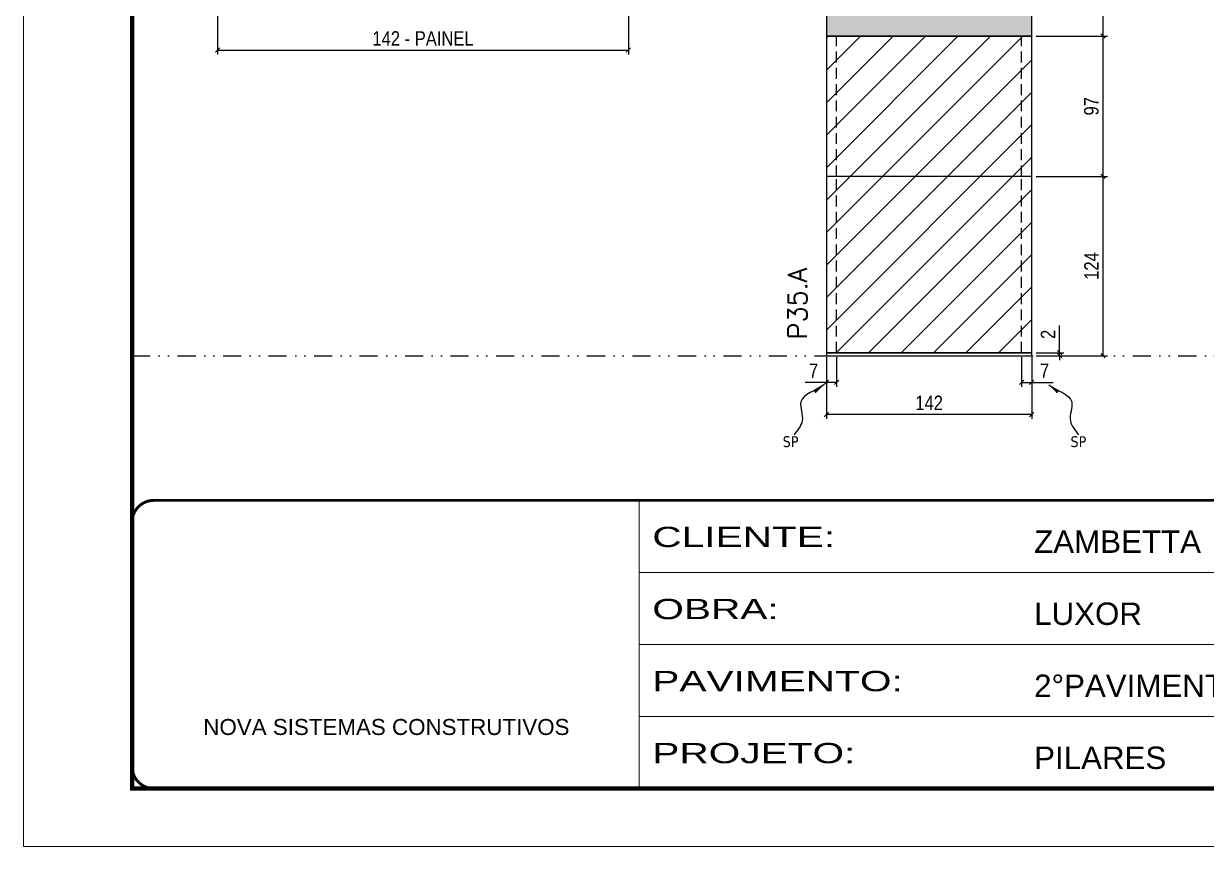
# Model space of a CAD drawing. Extents: x 14400 to 24104, y -21631 to 6985.
# Drawn here: x 19182 to 20000, y -2105 to -1536 of the extents above; entities that cross this region are included whole.
import ezdxf

# ---------------------------------------------------------------- set-up
doc = ezdxf.new("R2010")
doc.units = 0
for name, pattern in [('CONTINUO', [0]), ('DASHED', [0.75, 0.5, -0.25]), ('DIVIDE2', [0.625, 0.25, -0.125, 0, -0.125, 0, -0.125]), ('HIDDEN', [0.375, 0.25, -0.125])]:
    doc.linetypes.add(name, pattern=pattern)
for name, color, linetype in [('COTA', 241, 'Continuous'), ('Nível', 160, 'Continuous'), ('Painéis', 200, 'Continuous'), ('SARR_2.2x7', 40, 'Continuous'), ('texto', 7, 'Continuous')]:
    doc.layers.add(name, color=color, linetype=linetype)
for name, color, linetype, lineweight in [('Folhas', 255, 'Continuous', 9), ('Hachura', 251, 'Continuous', 9), ('SARRAFO DE PRESSAO', 251, 'DASHED', 9), ('Texto Seção', 7, 'Continuous', 15)]:
    doc.layers.add(name, color=color, linetype=linetype, lineweight=lineweight)
doc.styles.add('ARIAL', font='arial.ttf')
doc.styles.add('COTA TECNICA', font='techl___.ttf', dxfattribs={"height": 10})
doc.styles.add('COTA TECNICA 2X', font='techl___.ttf', dxfattribs={"height": 10})
doc.styles.add('COTA TECNICA-50', font='techl___.ttf', dxfattribs={"height": 10})
doc.styles.add('REGUA-120', font='ROMANS.shx', dxfattribs={"height": 15})
doc.styles.get("Standard").update_dxf_attribs({"font": 'arial.ttf'})
doc.styles.add('Tecnologia', font='')
doc.styles.get('Tecnologia').set_extended_font_data('Forgotten Futurist')
doc.dimstyles.new('COTA PAINEL-50', dxfattribs={"dimtxt": 10, "dimasz": 3, "dimexe": 3, "dimexo": 3, "dimgap": 3, "dimtad": 1, "dimdec": 1, "dimzin": 12, "dimdsep": 46, "dimtxsty": 'COTA TECNICA-50', "dimblk1": 'OBLIQUE', "dimblk2": 'OBLIQUE', "dimsah": 1, "dimcen": 0.9, "dimclrd": 4, "dimclre": 4, "dimclrt": 240, "dimadec": 1, "dimazin": 3, "dimtfac": 1, "dimtdec": 1, "dimtmove": 0, "dimatfit": 3, "dimfxl": 1, "dimtolj": 1, "dimtzin": 12, "dimarcsym": 0})
doc.dimstyles.new('PAINEL', dxfattribs={"dimtxt": 10, "dimasz": 3, "dimexe": 3, "dimexo": 3, "dimgap": 3, "dimtad": 1, "dimdec": 1, "dimzin": 12, "dimdsep": 46, "dimtxsty": 'COTA TECNICA', "dimblk1": 'OBLIQUE', "dimblk2": 'OBLIQUE', "dimsah": 1, "dimcen": 0.9, "dimclrd": 4, "dimclre": 4, "dimclrt": 240, "dimadec": 1, "dimazin": 3, "dimtfac": 1, "dimtdec": 1, "dimtmove": 0, "dimatfit": 3, "dimfxl": 1, "dimtolj": 1, "dimtzin": 12, "dimarcsym": 0})
doc.dimstyles.new('SECAO PILAR', dxfattribs={"dimtxt": 10, "dimasz": 3, "dimexe": 3, "dimexo": 3, "dimgap": 3, "dimtad": 1, "dimdec": 1, "dimlfac": 0.5, "dimzin": 12, "dimdsep": 46, "dimtxsty": 'COTA TECNICA 2X', "dimblk1": 'OBLIQUE', "dimblk2": 'OBLIQUE', "dimsah": 1, "dimcen": 0.9, "dimclrd": 256, "dimclre": 256, "dimclrt": 256, "dimadec": 1, "dimazin": 3, "dimtfac": 1, "dimtdec": 1, "dimtmove": 0, "dimatfit": 3, "dimfxl": 1, "dimtolj": 1, "dimtzin": 12, "dimarcsym": 0})
doc.dimstyles.get("Standard").update_dxf_attribs({"dimtxt": 0.18, "dimasz": 0.18, "dimexe": 0.18, "dimexo": 0.0625, "dimgap": 0.09, "dimtad": 0, "dimtih": 1, "dimtoh": 1, "dimdec": 4, "dimzin": 0, "dimdsep": 46, "dimtxsty": 'Standard', "dimcen": 0.09, "dimadec": 0, "dimazin": 0, "dimtfac": 1, "dimtdec": 4, "dimtofl": 0, "dimtmove": 0, "dimatfit": 3, "dimfxl": 1, "dimtolj": 1, "dimtzin": 0, "dimarcsym": 0})

# ---------------------------------------------------------------- blocks, each defined once
blk = doc.blocks.new('9999999999')
at = {"color": 30, "linetype": 'CONTINUO'}
for p, q in [((98564.56, 34230.21), (98564.56, 34429.45)), ((98564.56, 34379.64), (99583.98, 34379.64)), ((98564.56, 34329.83), (99487.98, 34329.83)), ((98564.56, 34280.02), (99487.98, 34280.02))]:
    blk.add_line(p, q, dxfattribs=at)
at = {"color": 30, "linetype": 'CONTINUO', "const_width": 2}
blk.add_lwpolyline([(99583.98, 34230.21), (99583.98, 34414.45, 0.414214), (99568.98, 34429.45), (98228.98, 34429.45, 0.414214), (98213.98, 34414.45), (98213.98, 34245.21, 0.414214), (98228.98, 34230.21), (99583.98, 34230.21)], format="xyb", dxfattribs=at)
at = {"layer": 'Folhas'}
blk.add_lwpolyline([(98138.98, 34190.21), (99623.98, 34190.21), (99623.98, 35240.21), (98138.98, 35240.21)], close=True, dxfattribs=at)
at = {"layer": 'Folhas', "color": 30, "const_width": 3}
blk.add_lwpolyline([(98213.98, 34230.21), (99583.98, 34230.21), (99583.98, 35200.21), (98213.98, 35200.21)], close=True, dxfattribs=at)
at = {"color": 7, "linetype": 'Continuous', "ltscale": 5, "style": 'ARIAL'}
for s, height, p in [('ZAMBETTA', 15.483, (98837.68, 34393.13)), ('LUXOR', 15.483, (98837.68, 34343.32)), ('2°PAVIMENTO - 1°ETAPA', 15.4829, (98837.68, 34293.51)), ('NOVA SISTEMAS CONSTRUTIVOS', 11.0592, (98263.19, 34267.21)), ('PILARES', 15.483, (98837.68, 34243.7))]:
    blk.add_text(s, height=height, dxfattribs=at).set_placement(p)
at = {"layer": 'Folhas', "color": 7, "style": 'Tecnologia', "width": 1.5}
for s, p in [('CLIENTE:', (98573.65, 34397.17)), ('OBRA:', (98573.65, 34347.31)), ('PAVIMENTO:', (98573.65, 34297.5)), ('PROJETO:', (98573.65, 34247.69))]:
    blk.add_text(s, height=14, dxfattribs=at).set_placement(p)
blk = doc.blocks.new('_Oblique')
at = {"color": 0, "linetype": 'ByBlock', "lineweight": -2}
blk.add_line((-0.5, -0.5), (0.5, 0.5), dxfattribs=at)
blk = doc.blocks.new('*D1346')
at = {"layer": 'COTA', "lineweight": -2, "transparency": 16777216}
for p, q in [((19316.11, -1469.54), (19316.11, -1557.71)), ((19600.11, -1469.5), (19600.11, -1557.71)), ((19316.11, -1554.71), (19600.11, -1554.71))]:
    blk.add_line(p, q, dxfattribs=at)
at = {"layer": 'Defpoints', "color": 0, "transparency": 16777216}
for p in [(19316.11, -1466.54), (19600.11, -1466.5), (19600.11, -1554.71)]:
    blk.add_point(p, dxfattribs=at)
at = {"layer": 'COTA', "lineweight": -2, "transparency": 16777216, "xscale": 3, "yscale": 3, "zscale": 3, "rotation": 180}
blk.add_blockref('_Oblique', (19316.11, -1554.71), dxfattribs=at)
at = {"layer": 'COTA', "lineweight": -2, "transparency": 16777216, "xscale": 3, "yscale": 3, "zscale": 3}
blk.add_blockref('_Oblique', (19600.11, -1554.71), dxfattribs=at)
at = {"layer": 'COTA', "transparency": 16777216, "insert": (19458.11, -1546.64), "char_height": 10, "attachment_point": 5, "style": 'COTA TECNICA 2X'}
blk.add_mtext('\\A1;142 - PAINEL', dxfattribs=at)
blk = doc.blocks.new('*D1361')
at = {"layer": 'COTA', "color": 4, "lineweight": -2, "transparency": 16777216}
for p, q in [((19737.01, -1767.02), (19737.01, -1809.69)), ((19879.01, -1767.02), (19879.01, -1809.69)), ((19879.01, -1806.69), (19737.01, -1806.69))]:
    blk.add_line(p, q, dxfattribs=at)
at = {"layer": 'Defpoints', "color": 0, "transparency": 16777216}
for p in [(19737.01, -1764.02), (19879.01, -1764.02), (19737.01, -1806.69)]:
    blk.add_point(p, dxfattribs=at)
at = {"layer": 'COTA', "color": 4, "lineweight": -2, "transparency": 16777216, "xscale": 3, "yscale": 3, "zscale": 3, "rotation": 180}
blk.add_blockref('_Oblique', (19737.01, -1806.69), dxfattribs=at)
at = {"layer": 'COTA', "color": 4, "lineweight": -2, "transparency": 16777216, "xscale": 3, "yscale": 3, "zscale": 3}
blk.add_blockref('_Oblique', (19879.01, -1806.69), dxfattribs=at)
at = {"layer": 'COTA', "color": 240, "transparency": 16777216, "insert": (19808.01, -1798.62), "char_height": 10, "attachment_point": 5, "style": 'COTA TECNICA'}
blk.add_mtext('\\A1;142', dxfattribs=at)
blk = doc.blocks.new('*D1362')
at = {"layer": 'COTA', "color": 4, "lineweight": -2, "transparency": 16777216}
for p, q in [((19872.01, -1767.02), (19872.01, -1787.53)), ((19879.01, -1769.02), (19879.01, -1787.53)), ((19872.01, -1784.53), (19879.01, -1784.53)), ((19879.01, -1784.53), (19893.74, -1784.53))]:
    blk.add_line(p, q, dxfattribs=at)
at = {"layer": 'Defpoints', "color": 0, "transparency": 16777216}
for p in [(19872.01, -1764.02), (19879.01, -1766.02), (19879.01, -1784.53)]:
    blk.add_point(p, dxfattribs=at)
at = {"layer": 'COTA', "color": 4, "lineweight": -2, "transparency": 16777216, "xscale": 3, "yscale": 3, "zscale": 3, "rotation": 180}
blk.add_blockref('_Oblique', (19872.01, -1784.53), dxfattribs=at)
at = {"layer": 'COTA', "color": 4, "lineweight": -2, "transparency": 16777216, "xscale": 3, "yscale": 3, "zscale": 3}
blk.add_blockref('_Oblique', (19879.01, -1784.53), dxfattribs=at)
at = {"layer": 'COTA', "color": 240, "transparency": 16777216, "insert": (19887.87, -1776.45), "char_height": 10, "attachment_point": 5, "style": 'COTA TECNICA-50'}
blk.add_mtext('\\A1;7', dxfattribs=at)
blk = doc.blocks.new('*D1363')
at = {"layer": 'COTA', "color": 4, "lineweight": -2, "transparency": 16777216}
for p, q in [((19737.01, -1769.02), (19737.01, -1787.53)), ((19744.01, -1767.02), (19744.01, -1787.53)), ((19737.01, -1784.53), (19722.28, -1784.53)), ((19744.01, -1784.53), (19737.01, -1784.53))]:
    blk.add_line(p, q, dxfattribs=at)
at = {"layer": 'Defpoints', "color": 0, "transparency": 16777216}
for p in [(19737.01, -1766.02), (19744.01, -1764.02), (19737.01, -1784.53)]:
    blk.add_point(p, dxfattribs=at)
at = {"layer": 'COTA', "color": 4, "lineweight": -2, "transparency": 16777216, "xscale": 3, "yscale": 3, "zscale": 3, "rotation": 180}
blk.add_blockref('_Oblique', (19737.01, -1784.53), dxfattribs=at)
at = {"layer": 'COTA', "color": 4, "lineweight": -2, "transparency": 16777216, "xscale": 3, "yscale": 3, "zscale": 3}
blk.add_blockref('_Oblique', (19744.01, -1784.53), dxfattribs=at)
at = {"layer": 'COTA', "color": 240, "transparency": 16777216, "insert": (19728.14, -1776.45), "char_height": 10, "attachment_point": 5, "style": 'COTA TECNICA-50'}
blk.add_mtext('\\A1;7', dxfattribs=at)
blk = doc.blocks.new('*D1374')
at = {"layer": 'COTA', "color": 4, "linetype": 'ByBlock', "lineweight": -2, "transparency": 16777216}
for p, q in [((19882.01, -1642.02), (19931.37, -1642.02)), ((19928.37, -1766.02), (19928.37, -1642.02)), ((19882.01, -1766.02), (19931.37, -1766.02))]:
    blk.add_line(p, q, dxfattribs=at)
at = {"layer": 'Defpoints', "color": 0, "linetype": 'ByBlock', "transparency": 16777216}
for p in [(19879.01, -1642.02), (19928.37, -1642.02), (19879.01, -1766.02)]:
    blk.add_point(p, dxfattribs=at)
at = {"layer": 'COTA', "color": 4, "linetype": 'ByBlock', "lineweight": -2, "transparency": 16777216, "xscale": 3, "yscale": 3, "zscale": 3}
for p, rotation in [((19928.37, -1642.02), 90), ((19928.37, -1766.02), 270)]:
    blk.add_blockref('_Oblique', p, dxfattribs=dict(at, rotation=rotation))
at = {"layer": 'COTA', "color": 240, "linetype": 'ByBlock', "transparency": 16777216, "insert": (19920.3, -1704.02), "char_height": 10, "attachment_point": 5, "rotation": 90, "style": 'COTA TECNICA'}
blk.add_mtext('\\A1;124', dxfattribs=at)
blk = doc.blocks.new('*D1364')
at = {"layer": 'COTA', "color": 4, "lineweight": -2, "transparency": 16777216}
for p, q in [((19898.26, -1764.02), (19898.26, -1745.21)), ((19882.01, -1764.02), (19901.26, -1764.02)), ((19882.01, -1766.02), (19901.26, -1766.02)), ((19898.26, -1766.02), (19898.26, -1764.02)), ((19898.26, -1766.02), (19898.26, -1769.02))]:
    blk.add_line(p, q, dxfattribs=at)
at = {"layer": 'Defpoints', "color": 0, "transparency": 16777216}
for p in [(19879.01, -1764.02), (19879.01, -1766.02), (19898.26, -1766.02)]:
    blk.add_point(p, dxfattribs=at)
at = {"layer": 'COTA', "color": 4, "lineweight": -2, "transparency": 16777216, "xscale": 3, "yscale": 3, "zscale": 3}
for p, rotation in [((19898.26, -1764.02), 270), ((19898.26, -1766.02), 90)]:
    blk.add_blockref('_Oblique', p, dxfattribs=dict(at, rotation=rotation))
at = {"layer": 'COTA', "color": 240, "transparency": 16777216, "insert": (19890.26, -1751.27), "char_height": 10, "attachment_point": 5, "rotation": 90, "style": 'COTA TECNICA-50'}
blk.add_mtext('\\A1;2', dxfattribs=at)
blk = doc.blocks.new('*D1375')
at = {"layer": 'COTA', "color": 4, "linetype": 'ByBlock', "lineweight": -2, "transparency": 16777216}
for p, q in [((19882.01, -1642.02), (19931.37, -1642.02)), ((19928.37, -1766.02), (19928.37, -1642.02)), ((19882.01, -1766.02), (19931.37, -1766.02))]:
    blk.add_line(p, q, dxfattribs=at)
at = {"layer": 'Defpoints', "color": 0, "linetype": 'ByBlock', "transparency": 16777216}
for p in [(19879.01, -1642.02), (19928.37, -1642.02), (19879.01, -1766.02)]:
    blk.add_point(p, dxfattribs=at)
at = {"layer": 'COTA', "color": 4, "linetype": 'ByBlock', "lineweight": -2, "transparency": 16777216, "xscale": 3, "yscale": 3, "zscale": 3}
for p, rotation in [((19928.37, -1642.02), 90), ((19928.37, -1766.02), 270)]:
    blk.add_blockref('_Oblique', p, dxfattribs=dict(at, rotation=rotation))
at = {"layer": 'COTA', "color": 240, "linetype": 'ByBlock', "transparency": 16777216, "insert": (19920.3, -1704.02), "char_height": 10, "attachment_point": 5, "rotation": 90, "style": 'COTA TECNICA'}
blk.add_mtext('\\A1;124', dxfattribs=at)
blk = doc.blocks.new('*D1370')
at = {"layer": 'COTA', "color": 4, "lineweight": -2, "transparency": 16777216}
for p, q in [((19882.01, -1545.02), (19931.37, -1545.02)), ((19928.37, -1642.02), (19928.37, -1545.02)), ((19882.01, -1642.02), (19931.37, -1642.02))]:
    blk.add_line(p, q, dxfattribs=at)
at = {"layer": 'Defpoints', "color": 0, "transparency": 16777216}
for p in [(19879.01, -1545.02), (19928.37, -1545.02), (19879.01, -1642.02)]:
    blk.add_point(p, dxfattribs=at)
at = {"layer": 'COTA', "color": 4, "lineweight": -2, "transparency": 16777216, "xscale": 3, "yscale": 3, "zscale": 3}
for p, rotation in [((19928.37, -1545.02), 90), ((19928.37, -1642.02), 270)]:
    blk.add_blockref('_Oblique', p, dxfattribs=dict(at, rotation=rotation))
at = {"layer": 'COTA', "color": 240, "transparency": 16777216, "insert": (19920.27, -1593.52), "char_height": 10, "attachment_point": 5, "rotation": 90, "style": 'COTA TECNICA'}
blk.add_mtext('\\A1;97', dxfattribs=at)
blk = doc.blocks.new('*D1376')
at = {"layer": 'COTA', "color": 4, "lineweight": -2, "transparency": 16777216}
for p, q in [((19882.01, -1478.02), (19931.37, -1478.02)), ((19928.37, -1545.02), (19928.37, -1478.02)), ((19882.01, -1545.02), (19931.37, -1545.02))]:
    blk.add_line(p, q, dxfattribs=at)
at = {"layer": 'Defpoints', "color": 0, "transparency": 16777216}
for p in [(19879.01, -1478.02), (19928.37, -1478.02), (19879.01, -1545.02)]:
    blk.add_point(p, dxfattribs=at)
at = {"layer": 'COTA', "color": 4, "lineweight": -2, "transparency": 16777216, "xscale": 3, "yscale": 3, "zscale": 3}
for p, rotation in [((19928.37, -1478.02), 90), ((19928.37, -1545.02), 270)]:
    blk.add_blockref('_Oblique', p, dxfattribs=dict(at, rotation=rotation))
at = {"layer": 'COTA', "color": 240, "transparency": 16777216, "insert": (19920.27, -1511.52), "char_height": 10, "attachment_point": 5, "rotation": 90, "style": 'COTA TECNICA'}
blk.add_mtext('\\A1;67', dxfattribs=at)

msp = doc.modelspace()

# ---------------------------------------------------------------- hatches: boundary and pattern name
at = {"layer": 'COTA'}
h = msp.add_hatch(dxfattribs=at)
h.set_pattern_fill('AR-CONC', color=256, scale=0.03)
h.set_pattern_definition([(50, (3163, -6919.4506), (5.4655401, -0.4781726), [0.5715, -6.2865]), (355, (3163, -6919.4506), (-1.0573026, 5.7317054), [0.4572, -5.0292175]), (100.451445, (3163.4555, -6919.4905), (4.4082374, 5.2535326), [0.4857003, -5.3427073]), (46.1842, (3163, -6917.9266), (8.1323712, -1.2612698), [0.85725, -9.42975]), (96.63556, (3163.678, -6918.032), (7.122124, 7.4227837), [0.7285507, -8.0140682]), (351.18415, (3163, -6917.927), (7.122124, 7.4227837), [0.685799, -7.543792]), (21, (3163.762, -6918.3076), (4.5484317, -3.067956), [0.5715, -6.2865]), (326, (3163.762, -6918.3076), (1.8540609, 5.525639), [0.4572, -5.0292]), (71.451445, (3164.141, -6918.5633), (6.4024926, 2.457683), [0.4857003, -5.3426981]), (37.5, (3163, -6919.4506), (0.0926581, 2.53665117), [0, -4.96824, 0, -5.1054, 0, -5.04825]), (7.5, (3163, -6919.4506), (2.00458988, 3.00541724), [0, -2.91084, 0, -4.85394, 0, -1.92405]), (327.5, (3161.3007, -6919.4506), (4.06771786, -0.17186232), [0, -1.905, 0, -5.9436, 0, -7.8867]), (317.5, (3160.5387, -6919.4506), (4.44387544, 0.7627947), [0, -2.4765, 0, -3.94716, 0, -5.6007])])
h.paths.add_polyline_path([(19879.01, -1478.02), (19737.01, -1478.02), (19737.01, -1545.02), (19879.01, -1545.02)])
at = {"layer": 'Hachura', "linetype": 'ByBlock'}
h = msp.add_hatch(dxfattribs=at)
h.set_pattern_fill('ANSI31', color=256, scale=5)
h.paths.add_polyline_path([(19879.01, -1545.02), (19737.01, -1545.02), (19737.01, -1642.02), (19879.01, -1642.02)])
h.paths.add_polyline_path([(19879.01, -1642.02), (19737.01, -1642.02), (19737.01, -1764.02), (19879.01, -1764.02)])
h.paths.add_polyline_path([(20175.14, -1642.02), (20033.14, -1642.02), (20033.14, -1764.02), (20175.14, -1764.02)])
h.paths.add_polyline_path([(20175.14, -1616.02), (20033.14, -1616.02), (20033.14, -1642.02), (20175.14, -1642.02)])
h.paths.add_polyline_path([(20175.14, -1494.02), (20062.14, -1494.02), (20062.14, -1545.02), (20033.14, -1545.02), (20033.14, -1616.02), (20175.14, -1616.02)])

# ---------------------------------------------------------------- linework, layer by layer
at = {"layer": 'COTA'}
msp.add_lwpolyline([(19737.01, -1545.02), (19879.01, -1545.02), (19879.01, -1478.02), (19737.01, -1478.02)], close=True, dxfattribs=at)
at = {"layer": 'Nível', "color": 4, "linetype": 'DIVIDE2', "ltscale": 50}
msp.add_line((19256.97, -1766.02), (20626.97, -1766.02), dxfattribs=at)
at = {"layer": 'Painéis'}
for p, q in [((19737.01, -1545.02), (19737.01, -1764.02)), ((19879.01, -1545.02), (19737.01, -1545.02)), ((19879.01, -1764.02), (19879.01, -1545.02)), ((19879.01, -1642.02), (19737.01, -1642.02)), ((19737.01, -1764.02), (19879.01, -1764.02))]:
    msp.add_line(p, q, dxfattribs=at)
msp.add_lwpolyline([(19879.01, -1764.02), (19737.01, -1764.02), (19737.01, -1766.02), (19879.01, -1766.02)], close=True, dxfattribs=at)
at = {"layer": 'SARR_2.2x7', "linetype": 'HIDDEN', "ltscale": 30}
for p, q in [((19744.01, -1642.02), (19744.01, -1545.02)), ((19872.01, -1642.02), (19872.01, -1545.02)), ((19744.01, -1764.02), (19744.01, -1642.02)), ((19872.01, -1764.02), (19872.01, -1642.02))]:
    msp.add_line(p, q, dxfattribs=at)

# ---------------------------------------------------------------- block references
at = {"layer": 'SARRAFO DE PRESSAO', "color": 6, "linetype": 'ByBlock'}
msp.add_blockref('9999999999', (-78957.01, -36295.5), dxfattribs=at)

# ---------------------------------------------------------------- texts
at = {"layer": 'texto', "color": 0, "char_height": 7.5, "attachment_point": 5}
for insert in [(19712.23, -1825.51), (19911.25, -1825.51)]:
    msp.add_mtext('{\\fTahoma|b0|i0|c0|p34;\\C4;SP}', dxfattribs=dict(at, insert=insert))
at = {"layer": 'Texto Seção', "insert": (19723.54, -1754.76), "char_height": 13, "width": 285.3299, "attachment_point": 7, "rotation": 90, "style": 'REGUA-120'}
msp.add_mtext('\\pt26;P35.A', dxfattribs=at)

# ---------------------------------------------------------------- dimensions: what is measured, and where the dimension line sits
at = {"layer": 'COTA'}
dim = msp.add_linear_dim(base=(19600.11, -1554.71), p1=(19316.11, -1466.54), p2=(19600.11, -1466.5), text='<> - PAINEL', dimstyle='SECAO PILAR', dxfattribs=at)
dim.commit()
dim.dimension.update_dxf_attribs({"geometry": '*D1346', "text_midpoint": (19458.11, -1546.64)})
for base, p1, p2, angle, dimstyle, picture, middle in [((19928.37, -1478.02), (19879.01, -1545.02), (19879.01, -1478.02), 90, 'PAINEL', '*D1376', (19920.27, -1511.52)), ((19928.37, -1545.02), (19879.01, -1642.02), (19879.01, -1545.02), 90, 'PAINEL', '*D1370', (19920.27, -1593.52)), ((19737.01, -1784.53), (19744.01, -1764.02), (19737.01, -1766.02), 180, 'COTA PAINEL-50', '*D1363', (19728.14, -1776.45))]:
    dim = msp.add_linear_dim(base=base, p1=p1, p2=p2, angle=angle, dimstyle=dimstyle, dxfattribs=at)
    dim.commit()
    dim.dimension.update_dxf_attribs({"geometry": picture, "text_midpoint": middle})
at = {"layer": 'COTA', "linetype": 'ByBlock'}
for picture in ['*D1374', '*D1375']:
    dim = msp.add_aligned_dim(p1=(19879.01, -1766.02), p2=(19879.01, -1642.02), distance=-49.37, dimstyle='PAINEL', dxfattribs=at)
    dim.commit()
    dim.dimension.update_dxf_attribs({"geometry": picture, "text_midpoint": (19920.3, -1704.02)})
at = {"layer": 'COTA'}
dim = msp.add_linear_dim(base=(19898.26, -1766.02), p1=(19879.01, -1764.02), p2=(19879.01, -1766.02), angle=90, dimstyle='COTA PAINEL-50', dxfattribs=at)
dim.commit()
dim.dimension.update_dxf_attribs({"geometry": '*D1364', "text_midpoint": (19898.26, -1751.27), "dimtype": 160})
dim = msp.add_linear_dim(base=(19737.01, -1806.69), p1=(19879.01, -1764.02), p2=(19737.01, -1764.02), angle=180, dimstyle='PAINEL', override={"dimarcsym": 2}, dxfattribs=at)
dim.commit()
dim.dimension.update_dxf_attribs({"geometry": '*D1361', "text_midpoint": (19808.01, -1798.62)})
dim = msp.add_linear_dim(base=(19879.01, -1784.53), p1=(19872.01, -1764.02), p2=(19879.01, -1766.02), dimstyle='COTA PAINEL-50', dxfattribs=at)
dim.commit()
dim.dimension.update_dxf_attribs({"geometry": '*D1362', "text_midpoint": (19887.87, -1776.45)})

# ---------------------------------------------------------------- leaders
at = {"layer": 'COTA', "path_type": 1}
for points in [[(19735.18, -1786.2), (19719.39, -1798.03), (19720.32, -1811.04), (19714.76, -1820.82)], [(19890.83, -1786.2), (19906.62, -1798.03), (19905.7, -1811.04), (19911.25, -1820.82)]]:
    msp.add_leader(points, dimstyle='Standard', override={"dimasz": 8}, dxfattribs=at)

doc.saveas('drawing.dxf')
